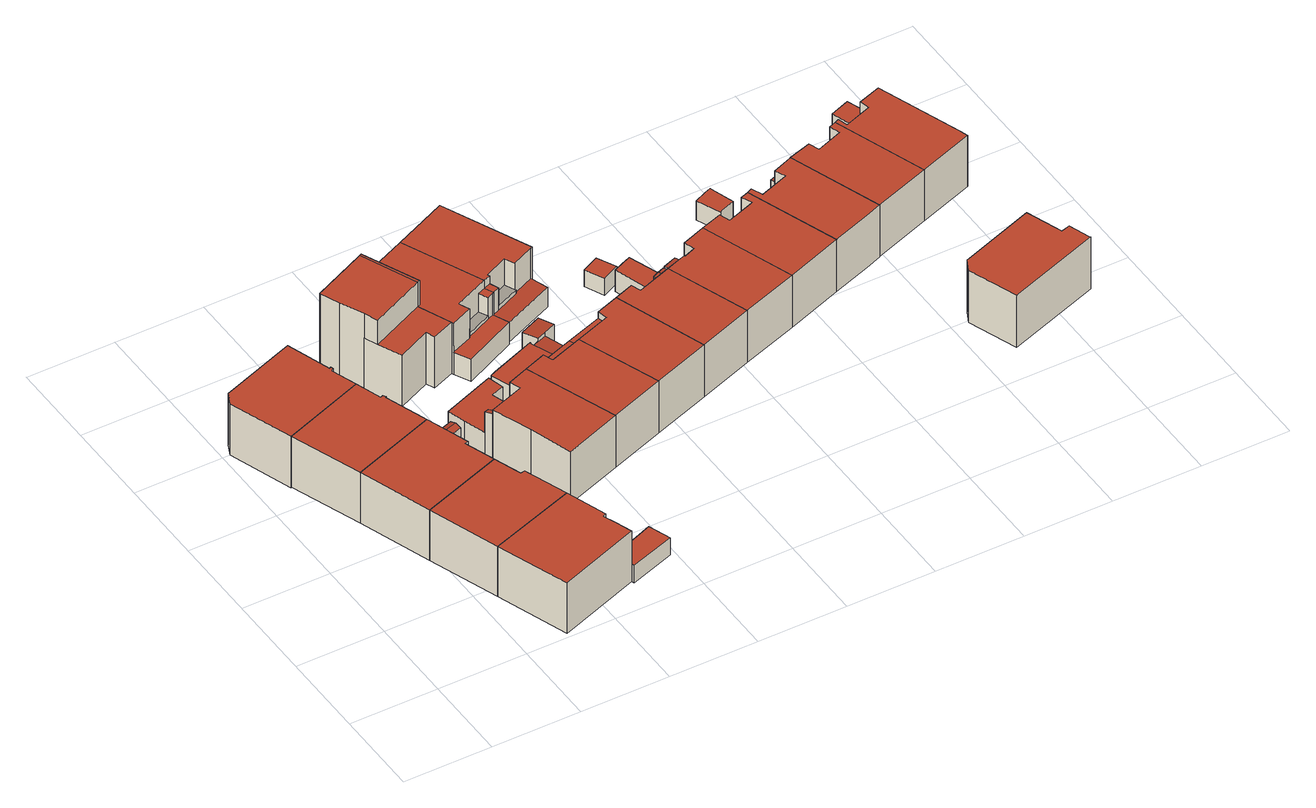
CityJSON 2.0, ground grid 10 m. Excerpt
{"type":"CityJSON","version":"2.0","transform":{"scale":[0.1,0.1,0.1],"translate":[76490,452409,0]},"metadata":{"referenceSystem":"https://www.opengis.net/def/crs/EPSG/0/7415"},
"CityObjects":{
"building1":{"type":"Building","attributes":{"Volume":572.4,"Dakoppervlakte":94.45,"Muuroppervlakte":250.88,"Vloeroppervlakte":102.53,"hoogte_Z_max_in_m_NAP":7.22,"GEB_DOEL":"kantoorfunctie,woonfunctie - woonfunctie","dateOfConstruction":"1923-01-01","measuredHeight":6.4},"geometry":[{"type":"Solid","lod":"2","boundaries":[[[[0,1,2,3,4,5,6,7,8,9]],[[10,11,12,13,14,15,16,17,18]],[[19,20,21,22,23,24]],[[1,0,18,17]],[[8,11,10,9]],[[8,7,12,11]],[[7,6,13,12]],[[24,14,13,6,5,19]],[[2,1,17,16,22]],[[4,3,21,20]],[[2,22,21,3]],[[20,19,5,4]],[[24,23,15,14]],[[15,23,22,16]],[[10,18,0,9]]]],"semantics":{"surfaces":[{"type":"GroundSurface"},{"type":"RoofSurface"},{"type":"WallSurface"}],"values":[[0,1,1,2,2,2,2,2,2,2,2,2,2,2,2]]}}]},
"building2":{"type":"Building","attributes":{"Volume":582.29,"Dakoppervlakte":87.05,"Muuroppervlakte":254.56,"Vloeroppervlakte":94.67,"hoogte_Z_max_in_m_NAP":7.22,"GEB_DOEL":"woonfunctie","dateOfConstruction":"1923-01-01","measuredHeight":6.42},"geometry":[{"type":"Solid","lod":"2","boundaries":[[[[25,26,0,9,8,27,28,29,30]],[[18,31,32,33,34,10]],[[35,36,37,38,39]],[[0,26,31,18]],[[25,32,31,26]],[[30,33,32,25]],[[30,29,35,34,33]],[[18,10,39,9,0]],[[29,28,36,35]],[[36,28,27,37]],[[27,8,38,37]],[[9,39,38,8]],[[34,35,39,10]]]],"semantics":{"surfaces":[{"type":"GroundSurface"},{"type":"RoofSurface"},{"type":"OuterFloorSurface"},{"type":"WallSurface"}],"values":[[0,1,2,3,3,3,3,3,3,3,3,3,3]]}}]},
"building3":{"type":"Building","attributes":{"Volume":551.97,"Dakoppervlakte":86.53,"Muuroppervlakte":240.65,"Vloeroppervlakte":86.53,"hoogte_Z_max_in_m_NAP":7.22,"GEB_DOEL":"winkelfunctie,woonfunctie - woonfunctie","dateOfConstruction":"1923-01-01","measuredHeight":6.38},"geometry":[{"type":"Solid","lod":"2","boundaries":[[[[40,41,26,25,42,43]],[[44,45,46,32,31,47]],[[40,44,47,41]],[[43,42,46,45]],[[25,32,46,42]],[[26,31,32,25]],[[43,45,44,40]],[[26,41,47,31]]]],"semantics":{"surfaces":[{"type":"GroundSurface"},{"type":"RoofSurface"},{"type":"WallSurface"}],"values":[[0,1,2,2,2,2,2,2]]}}]},
"building4":{"type":"Building","attributes":{"Volume":602.45,"Dakoppervlakte":98.77,"Muuroppervlakte":260.05,"Vloeroppervlakte":98.77,"hoogte_Z_max_in_m_NAP":7.22,"GEB_DOEL":"woonfunctie","dateOfConstruction":"1923-01-01","measuredHeight":6.53},"geometry":[{"type":"Solid","lod":"2","boundaries":[[[[48,49,50,51,52,53,54,55,56]],[[57,58,59,60,61,62,63,17,16]],[[64,65,66,67,22,68]],[[56,55,17,63]],[[51,50,60,59,65]],[[49,61,60,50]],[[48,62,61,49]],[[48,56,63,62]],[[53,68,22,54]],[[68,53,52,64]],[[52,51,65,64]],[[67,57,16,22]],[[67,66,58,57]],[[65,59,58,66]],[[17,55,54,22,16]]]],"semantics":{"surfaces":[{"type":"GroundSurface"},{"type":"RoofSurface"},{"type":"WallSurface"}],"values":[[0,1,1,2,2,2,2,2,2,2,2,2,2,2,2]]}}]},
"building5":{"type":"Building","attributes":{"Volume":583.46,"Dakoppervlakte":98.87,"Muuroppervlakte":271.16,"Vloeroppervlakte":99.58,"hoogte_Z_max_in_m_NAP":7.22,"GEB_DOEL":"woonfunctie","dateOfConstruction":"1923-01-01","measuredHeight":6.46},"geometry":[{"type":"Solid","lod":"2","boundaries":[[[[69,70,71,72,73,74,75,76,41,40,77,78,79]],[[80,81,44,47,82,83,84]],[[85,86,87,88,89,90,91]],[[82,76,75,90,83]],[[84,79,78,80]],[[77,40,44,81]],[[41,47,44,40]],[[82,47,41,76]],[[91,74,73,85]],[[85,73,72,86]],[[71,87,86,72]],[[87,71,70,88]],[[88,70,69,89]],[[90,75,74,91]],[[90,89,69,79,84,83]],[[78,77,81,80]]]],"semantics":{"surfaces":[{"type":"GroundSurface"},{"type":"RoofSurface"},{"type":"WallSurface"}],"values":[[0,1,1,2,2,2,2,2,2,2,2,2,2,2,2,2]]}}]},
"building6":{"type":"Building","attributes":{"Volume":4.62,"Dakoppervlakte":2.6,"Muuroppervlakte":11.6,"Vloeroppervlakte":3.99,"hoogte_Z_max_in_m_NAP":2.85,"GEB_DOEL":"onbekend","dateOfConstruction":"1923-01-01","measuredHeight":1.97},"geometry":[{"type":"Solid","lod":"2","boundaries":[[[[92,93,94,95,96,97]],[[98,99,100,101]],[[99,98,102,103]],[[97,96,101,100]],[[93,103,102,94]],[[99,103,93,92]],[[102,98,101,96,95,94]],[[92,97,100,99]]]],"semantics":{"surfaces":[{"type":"GroundSurface"},{"type":"RoofSurface"},{"type":"WallSurface"}],"values":[[0,1,1,2,2,2,2,2]]}}]},
"building7":{"type":"Building","attributes":{"Volume":595.02,"Dakoppervlakte":69.17,"Muuroppervlakte":313.69,"Vloeroppervlakte":69.17,"hoogte_Z_max_in_m_NAP":10.32,"GEB_DOEL":"woonfunctie","dateOfConstruction":"1925-01-01","measuredHeight":9.61},"geometry":[{"type":"Solid","lod":"2","boundaries":[[[[104,105,106,107,108,109,110,111,112,113]],[[114,115,116,117,118,119]],[[120,121,122,123,124,125]],[[126,115,114,105,104,113]],[[107,106,119,118]],[[105,114,119,106]],[[125,115,126,120]],[[127,121,120,126,113,112]],[[123,122,128,111,110,129]],[[116,124,123,129]],[[117,116,129,110,109,108]],[[112,111,128,122,121,127]],[[116,115,125,124]],[[108,107,118,117]]]],"semantics":{"surfaces":[{"type":"GroundSurface"},{"type":"RoofSurface"},{"type":"WallSurface"}],"values":[[0,1,1,2,2,2,2,2,2,2,2,2,2,2]]}}]},
"building8":{"type":"Building","attributes":{"Volume":543.51,"Dakoppervlakte":95,"Muuroppervlakte":274.63,"Vloeroppervlakte":99.42,"hoogte_Z_max_in_m_NAP":7.25,"GEB_DOEL":"woonfunctie","dateOfConstruction":"1923-01-01","measuredHeight":6.55},"geometry":[{"type":"Solid","lod":"2","boundaries":[[[[130,131,132,133,134,135,136,137,138,139,140,141,142]],[[143,144,145,146]],[[147,148,149,150,151,152,153,154,155]],[[156,157,158,159,160,161,162,163,164]],[[165,166,167,168]],[[152,151,133,132,161]],[[155,154,143,146,166,165,138,137,147]],[[147,137,136,148]],[[149,148,136,135]],[[133,151,150,134]],[[161,132,131,162]],[[131,130,163,162]],[[142,164,163,130]],[[142,141,156,164]],[[141,140,157,156]],[[139,158,157,140]],[[168,158,139,138,165]],[[166,146,145,167]],[[145,144,160,159]],[[168,167,145,159,158]],[[161,160,144,153,152]],[[143,154,153,144]],[[135,134,150,149]]]],"semantics":{"surfaces":[{"type":"GroundSurface"},{"type":"OuterFloorSurface"},{"type":"RoofSurface"},{"type":"WallSurface"}],"values":[[0,1,2,2,2,3,3,3,3,3,3,3,3,3,3,3,3,3,3,3,3,3,3]]}}]},
"building9":{"type":"Building","attributes":{"Volume":521.92,"Dakoppervlakte":85.48,"Muuroppervlakte":293.18,"Vloeroppervlakte":89.21,"hoogte_Z_max_in_m_NAP":10.32,"GEB_DOEL":"woonfunctie","dateOfConstruction":"1925-01-01","measuredHeight":9.6},"geometry":[{"type":"Solid","lod":"2","boundaries":[[[[169,170,171,172,173,174,175,176,105,104,113,177]],[[178,179,180,181]],[[182,183,184,185,186,115,114,187,188]],[[189,190,120,125]],[[191,192,193,194,195,196,197,198,199]],[[200,201,202,203,204]],[[169,184,183,204,170]],[[126,185,184,169,177,113]],[[105,114,115,126,113,104]],[[105,176,193,187,114]],[[185,126,120,190]],[[125,120,126,115]],[[189,186,185,190]],[[175,174,195,194]],[[195,174,173,196]],[[173,172,197,196]],[[176,175,194,193]],[[203,202,197,172,171]],[[203,171,170,204]],[[181,180,201,200]],[[198,180,179,199]],[[202,201,180,198,197]],[[183,182,178,181,200,204]],[[187,193,192,191,188]],[[199,179,178,182,188,191]],[[115,186,189,125]]]],"semantics":{"surfaces":[{"type":"GroundSurface"},{"type":"OuterFloorSurface"},{"type":"RoofSurface"},{"type":"WallSurface"}],"values":[[0,1,2,2,2,2,3,3,3,3,3,3,3,3,3,3,3,3,3,3,3,3,3,3,3,3]]}}]},
"building10":{"type":"Building","attributes":{"Volume":541.17,"Dakoppervlakte":97.89,"Muuroppervlakte":269.4,"Vloeroppervlakte":97.89,"hoogte_Z_max_in_m_NAP":7.25,"GEB_DOEL":"woonfunctie","dateOfConstruction":"1923-01-01","measuredHeight":6.57},"geometry":[{"type":"Solid","lod":"2","boundaries":[[[[205,206,207,208,209,210,211,212,213,214,215,216,134,133,217,218]],[[219,220,221,222,151,150]],[[223,224,225,226,227,228,229,230,231,232,233,234]],[[235,236,237,238]],[[220,219,216,215,238]],[[217,133,151,222,236,223]],[[133,134,150,151]],[[224,214,213,225]],[[213,212,226,225]],[[209,229,228,227,226,212,211,210]],[[231,230,229,209,208,207]],[[233,232,231,207,206,205]],[[218,234,233,205]],[[223,234,218,217]],[[215,214,224,235,238]],[[235,224,223,236]],[[238,237,221,220]],[[221,237,236,222]],[[216,219,150,134]]]],"semantics":{"surfaces":[{"type":"GroundSurface"},{"type":"RoofSurface"},{"type":"WallSurface"}],"values":[[0,1,1,1,2,2,2,2,2,2,2,2,2,2,2,2,2,2,2]]}}]},
"building11":{"type":"Building","attributes":{"Volume":11.52,"Dakoppervlakte":5.12,"Muuroppervlakte":20.57,"Vloeroppervlakte":5.1,"hoogte_Z_max_in_m_NAP":3.18,"GEB_DOEL":"onbekend","dateOfConstruction":"2015-01-01","measuredHeight":2.35},"geometry":[{"type":"Solid","lod":"2","boundaries":[[[[239,240,241,242,243]],[[244,245,246,247,248]],[[239,245,244,240]],[[245,239,243,246]],[[247,246,243,242]],[[247,242,241,248]],[[241,240,244,248]]]],"semantics":{"surfaces":[{"type":"GroundSurface"},{"type":"RoofSurface"},{"type":"WallSurface"}],"values":[[0,1,2,2,2,2,2]]}}]},
"building12":{"type":"Building","attributes":{"Volume":491.64,"Dakoppervlakte":80.63,"Muuroppervlakte":244.62,"Vloeroppervlakte":84.28,"hoogte_Z_max_in_m_NAP":7.22,"GEB_DOEL":"woonfunctie","dateOfConstruction":"1925-01-01","measuredHeight":6.55},"geometry":[{"type":"Solid","lod":"2","boundaries":[[[[249,250,251,173,172,171,170,169,252]],[[253,254,255,256,257,258]],[[184,183,259,260,261,262,263,264,265]],[[266,267,268,269,270,271,272,273]],[[274,275,204,203]],[[265,252,169,184]],[[169,170,204,183,184]],[[250,249,264,263,268]],[[264,249,252,265]],[[268,267,251,250]],[[172,273,272,171]],[[266,273,172,173]],[[203,204,170,171,272]],[[257,275,274,258]],[[253,270,269,254]],[[253,258,271,270]],[[274,203,272,271,258]],[[183,204,275,259]],[[259,275,257,256,260]],[[261,260,256,255]],[[261,255,254,262]],[[262,254,269,268,263]],[[173,251,267,266]]]],"semantics":{"surfaces":[{"type":"GroundSurface"},{"type":"OuterFloorSurface"},{"type":"RoofSurface"},{"type":"WallSurface"}],"values":[[0,1,2,2,2,3,3,3,3,3,3,3,3,3,3,3,3,3,3,3,3,3,3]]}}]},
"building13":{"type":"Building","attributes":{"Volume":531.62,"Dakoppervlakte":91.42,"Muuroppervlakte":257.46,"Vloeroppervlakte":91.41,"hoogte_Z_max_in_m_NAP":7.25,"GEB_DOEL":"woonfunctie","dateOfConstruction":"1923-01-01","measuredHeight":6.51},"geometry":[{"type":"Solid","lod":"2","boundaries":[[[[276,277,278,279,280,281,282,216,215,214,213,212,211,210,283]],[[219,284,285,286,287,220]],[[224,288,289,290,291,292,227,226,225]],[[238,293,294,235]],[[295,296,297,298,299]],[[284,282,281,285]],[[219,220,238,215,216]],[[282,284,219,216]],[[290,289,280,279]],[[278,291,290,279]],[[278,277,298,292,291]],[[212,213,225,226]],[[213,214,224,225]],[[214,215,238,235,224]],[[224,235,294,288]],[[298,277,276,299]],[[295,299,276,283]],[[296,295,283,210]],[[297,296,210,211]],[[227,292,298,297]],[[285,281,280,289,288,294,286]],[[286,294,293,287]],[[220,287,293,238]],[[226,227,297,211,212]]]],"semantics":{"surfaces":[{"type":"GroundSurface"},{"type":"RoofSurface"},{"type":"WallSurface"}],"values":[[0,1,1,1,1,2,2,2,2,2,2,2,2,2,2,2,2,2,2,2,2,2,2,2]]}}]},
"building14":{"type":"Building","attributes":{"Volume":463.35,"Dakoppervlakte":71.25,"Muuroppervlakte":236.19,"Vloeroppervlakte":74.92,"hoogte_Z_max_in_m_NAP":7.25,"GEB_DOEL":"woonfunctie","dateOfConstruction":"1923-01-01","measuredHeight":6.52},"geometry":[{"type":"Solid","lod":"2","boundaries":[[[[300,301,302,282,281,303,304,305]],[[306,307,308,309]],[[310,311,312,313,285,284]],[[314,315,316,317,318]],[[319,320,321,322]],[[281,282,284,285]],[[282,302,310,284]],[[303,281,285,313,307,315]],[[300,305,318,317]],[[305,304,314,318]],[[303,315,314,304]],[[301,300,317,319,322]],[[320,319,317,316,306]],[[316,315,307,306]],[[321,320,306,309]],[[322,321,309,308,312,311]],[[312,308,307,313]],[[311,310,302,301,322]]]],"semantics":{"surfaces":[{"type":"GroundSurface"},{"type":"OuterFloorSurface"},{"type":"RoofSurface"},{"type":"WallSurface"}],"values":[[0,1,2,2,2,3,3,3,3,3,3,3,3,3,3,3,3,3]]}}]},
"building15":{"type":"Building","attributes":{"Volume":11.05,"Dakoppervlakte":5.25,"Muuroppervlakte":19.34,"Vloeroppervlakte":5.25,"hoogte_Z_max_in_m_NAP":2.89,"GEB_DOEL":"onbekend","dateOfConstruction":"1925-01-01","measuredHeight":2.16},"geometry":[{"type":"Solid","lod":"2","boundaries":[[[[323,324,325,326]],[[327,328,329,330]],[[326,330,329,323]],[[330,326,325,327]],[[324,328,327,325]],[[324,323,329,328]]]],"semantics":{"surfaces":[{"type":"GroundSurface"},{"type":"RoofSurface"},{"type":"WallSurface"}],"values":[[0,1,2,2,2,2]]}}]},
"building16":{"type":"Building","attributes":{"Volume":506.87,"Dakoppervlakte":85.88,"Muuroppervlakte":275.96,"Vloeroppervlakte":85.84,"hoogte_Z_max_in_m_NAP":7.25,"GEB_DOEL":"woonfunctie","dateOfConstruction":"1923-01-01","measuredHeight":6.52},"geometry":[{"type":"Solid","lod":"2","boundaries":[[[[331,302,301,300,305,332,333,334,335,336,337,338,339,340,341]],[[342,343,344,345,346,311,310,347]],[[348,349,350,351,352,353,354,355,356]],[[357,358,359,360]],[[319,322,361,362,363]],[[331,341,342,347]],[[341,340,343,342]],[[343,340,339,344]],[[339,338,345,344]],[[346,345,338,337,360]],[[322,301,302,310,311]],[[353,305,300,354]],[[348,336,335,349]],[[351,333,332,352]],[[353,352,332,305]],[[337,336,348,357,360]],[[300,301,322,319,354]],[[358,362,361,359]],[[358,357,348,356,362]],[[355,354,319,363]],[[356,355,363,362]],[[322,311,346,360,359,361]],[[331,347,310,302]],[[349,335,334,333,351,350]]]],"semantics":{"surfaces":[{"type":"GroundSurface"},{"type":"RoofSurface"},{"type":"WallSurface"}],"values":[[0,1,1,1,1,2,2,2,2,2,2,2,2,2,2,2,2,2,2,2,2,2,2,2]]}}]},
"building17":{"type":"Building","attributes":{"Volume":463.94,"Dakoppervlakte":71.07,"Muuroppervlakte":250.52,"Vloeroppervlakte":71.07,"hoogte_Z_max_in_m_NAP":7.25,"GEB_DOEL":"woonfunctie","dateOfConstruction":"1923-01-01","measuredHeight":6.53},"geometry":[{"type":"Solid","lod":"2","boundaries":[[[[364,331,341,365,366,367,368,369]],[[370,342,347,371,372,373,374,375]],[[341,331,347,342]],[[331,364,371,347]],[[364,369,372,371]],[[369,368,373,372]],[[368,367,374,373]],[[367,366,375,374]],[[366,365,370,375]],[[341,342,370,365]]]],"semantics":{"surfaces":[{"type":"GroundSurface"},{"type":"RoofSurface"},{"type":"WallSurface"}],"values":[[0,1,2,2,2,2,2,2,2,2]]}}]},
"building18":{"type":"Building","attributes":{"Volume":14.98,"Dakoppervlakte":6.27,"Muuroppervlakte":24.21,"Vloeroppervlakte":6.27,"hoogte_Z_max_in_m_NAP":3.19,"GEB_DOEL":"onbekend","dateOfConstruction":"1923-01-01","measuredHeight":2.39},"geometry":[{"type":"Solid","lod":"2","boundaries":[[[[376,377,378,379,380,381,382]],[[383,384,385,386,387,388,389]],[[378,377,385,384]],[[389,388,387,382,381,380]],[[379,383,389,380]],[[379,378,384,383]],[[377,376,382,387,386,385]]]],"semantics":{"surfaces":[{"type":"GroundSurface"},{"type":"RoofSurface"},{"type":"WallSurface"}],"values":[[0,1,2,2,2,2,2]]}}]},
"building19":{"type":"Building","attributes":{"Volume":450.76,"Dakoppervlakte":69.04,"Muuroppervlakte":248.38,"Vloeroppervlakte":69.04,"hoogte_Z_max_in_m_NAP":7.25,"GEB_DOEL":"woonfunctie","dateOfConstruction":"1923-01-01","measuredHeight":6.53},"geometry":[{"type":"Solid","lod":"2","boundaries":[[[[390,364,369,391,392,393,394,395,396,397]],[[398,399,400,401,402,403,404,372,371,405]],[[369,364,371,372]],[[371,364,390,397,398,405]],[[397,396,399,398]],[[401,400,399,396,395,394]],[[402,401,394,393]],[[403,402,393,392]],[[392,391,404,403]],[[369,372,404,391]]]],"semantics":{"surfaces":[{"type":"GroundSurface"},{"type":"RoofSurface"},{"type":"WallSurface"}],"values":[[0,1,2,2,2,2,2,2,2,2]]}}]},
"building20":{"type":"Building","attributes":{"Volume":470.25,"Dakoppervlakte":75.47,"Muuroppervlakte":261.4,"Vloeroppervlakte":87.53,"hoogte_Z_max_in_m_NAP":7.25,"GEB_DOEL":"woonfunctie","dateOfConstruction":"1923-01-01","measuredHeight":6.5},"geometry":[{"type":"Solid","lod":"2","boundaries":[[[[406,407,408,409,410,411,412,413,414,415,416,417,418]],[[419,420,421,422,423,424,399,398,425]],[[426,427,428,429,430]],[[412,411,398,399,429]],[[425,410,409,419]],[[409,408,420,419]],[[420,408,407,421]],[[407,406,422,421]],[[418,423,422,406]],[[424,423,418,417,430,429,399]],[[426,415,414,427]],[[427,414,413,428]],[[413,412,429,428]],[[411,410,425,398]],[[415,426,430,417,416]]]],"semantics":{"surfaces":[{"type":"GroundSurface"},{"type":"RoofSurface"},{"type":"WallSurface"}],"values":[[0,1,1,2,2,2,2,2,2,2,2,2,2,2,2]]}}]},
"building21":{"type":"Building","attributes":{"Volume":489,"Dakoppervlakte":74.63,"Muuroppervlakte":236.41,"Vloeroppervlakte":74.63,"hoogte_Z_max_in_m_NAP":7.2,"GEB_DOEL":"woonfunctie","dateOfConstruction":"1923-01-01","measuredHeight":6.55},"geometry":[{"type":"Solid","lod":"2","boundaries":[[[[431,432,433,434,435,436,437,438]],[[439,440,441,442,443,444,445,446]],[[432,431,445,444]],[[431,438,446,445]],[[436,435,441,440]],[[435,434,442,441]],[[434,433,443,442]],[[432,444,443,433]],[[446,438,437,436,440,439]]]],"semantics":{"surfaces":[{"type":"GroundSurface"},{"type":"RoofSurface"},{"type":"WallSurface"}],"values":[[0,1,2,2,2,2,2,2,2]]}}]},
"building22":{"type":"Building","attributes":{"Volume":489.73,"Dakoppervlakte":79.32,"Muuroppervlakte":257.74,"Vloeroppervlakte":82.9,"hoogte_Z_max_in_m_NAP":7.25,"GEB_DOEL":"woonfunctie","dateOfConstruction":"1923-01-01","measuredHeight":6.47},"geometry":[{"type":"Solid","lod":"2","boundaries":[[[[447,410,409,448,449,450,451,452,453,454]],[[455,456,457,458]],[[459,460,461,462,463,464,465,419,425]],[[466,467,468,469]],[[409,410,425,419]],[[459,447,454,460]],[[461,460,454,453,466]],[[448,409,419,465,457]],[[449,448,457,456]],[[462,456,455,463]],[[458,464,463,455]],[[457,465,464,458]],[[466,453,452,467]],[[467,452,451,468]],[[468,451,450,469]],[[466,469,450,449,456,462,461]],[[425,410,447,459]]]],"semantics":{"surfaces":[{"type":"GroundSurface"},{"type":"OuterFloorSurface"},{"type":"RoofSurface"},{"type":"WallSurface"}],"values":[[0,1,2,2,3,3,3,3,3,3,3,3,3,3,3,3,3]]}}]}
},
"vertices":[
[62,247,8],[33,327,8],[127,361,8],[150,369,8],[161,338,8],[141,332,8],[142,330,8],[141,329,8],[156,286,8],[158,281,8],[158,281,72],[156,286,72],[141,329,72],[142,330,72],[140,333,72],[137,332,72],[127,361,72],[33,327,72],[62,247,72],[141,332,32],[161,338,30],[150,369,30],[127,361,33],[137,332,33],[140,333,32],
[183,197,8],[91,165,8],[169,291,8],[187,237,8],[175,232,8],[171,231,8],[91,165,72],[183,197,72],[171,231,72],[175,232,72],[175,232,39],[187,237,39],[169,291,39],[156,286,39],[158,281,39],
[217,118,8],[119,85,8],[194,166,8],[199,167,8],[217,118,72],[199,167,72],[194,166,72],[119,85,72],
[14,413,7],[100,444,7],[117,394,7],[119,395,7],[145,404,7],[156,371,7],[127,361,7],[33,327,7],[8,399,7],[117,390,72],[120,392,72],[119,395,72],[117,394,72],[100,444,72],[14,413,72],[8,399,72],[145,404,33],[119,395,33],[120,392,33],[117,390,33],[156,371,33],
[235,52,8],[249,57,8],[247,62,8],[284,76,8],[293,51,8],[242,34,8],[241,37,8],[148,4,8],[233,72,8],[229,70,8],[234,57,8],[229,70,72],[233,72,72],[148,4,72],[241,37,72],[234,57,72],[293,51,30],[284,76,30],[247,62,30],[249,57,30],[235,52,30],[241,37,30],[242,34,30],
[187,299,9],[185,305,9],[203,311,9],[205,305,9],[207,299,9],[189,293,9],[205,305,29],[187,299,29],[189,293,26],[207,299,26],[203,311,27],[185,305,27],
[237,428,7],[253,391,7],[228,381,7],[224,391,7],[187,374,7],[175,400,7],[169,415,7],[157,441,7],[148,463,7],[210,491,7],[253,391,72],[237,428,72],[175,400,72],[187,374,72],[224,391,72],[228,381,72],[210,491,103],[148,463,103],[157,441,103],[169,415,103],[175,400,103],[237,428,103],[210,491,72],[148,463,72],[157,441,72],[169,415,72],
[268,321,7],[253,316,7],[262,288,7],[278,294,7],[316,190,7],[251,167,7],[235,215,7],[219,259,7],[222,260,7],[218,272,7],[210,297,7],[204,317,7],[263,339,7],[259,273,41],[254,285,41],[223,274,41],[228,262,41],[219,259,73],[235,215,73],[251,167,73],[316,190,73],[278,294,73],[262,288,73],[254,285,73],[259,273,73],[222,260,73],[204,317,35],[210,297,35],[218,272,35],[223,274,35],[254,285,35],[262,288,35],[253,316,35],[268,321,35],[263,339,35],[222,260,65],[228,262,65],[223,274,61],[218,272,61],
[272,518,7],[312,428,7],[317,418,7],[315,417,7],[322,401,7],[323,399,7],[263,371,7],[254,389,7],[212,492,7],[273,411,39],[277,400,39],[308,414,39],[303,424,39],[273,411,72],[312,428,72],[272,518,72],[212,492,72],[240,429,72],[254,389,72],[278,399,72],[240,429,103],[212,492,103],[278,399,35],[255,390,35],[254,389,35],[263,371,35],[323,399,35],[322,401,35],[315,417,35],[308,414,35],[277,400,35],[303,424,62],[308,414,62],[315,417,62],[317,418,62],[312,428,62],
[276,320,7],[268,341,7],[268,342,7],[274,345,7],[325,364,7],[325,362,7],[337,333,7],[338,331,7],[335,330,7],[340,316,7],[344,305,7],[378,212,7],[303,303,7],[294,325,7],[378,212,73],[344,305,73],[307,292,73],[303,303,73],[303,303,34],[340,316,34],[335,330,34],[338,331,34],[337,333,34],[325,362,34],[325,364,34],[274,345,34],[268,342,34],[268,341,34],[276,320,34],[294,325,34],[340,316,65],[303,303,65],[307,292,65],[344,305,65],
[329,385,8],[353,395,8],[360,377,8],[346,371,8],[336,367,8],[353,395,30],[329,385,30],[336,367,32],[346,371,32],[360,377,32],
[377,446,7],[375,445,7],[383,427,7],[333,545,7],[351,433,39],[350,434,39],[345,445,39],[319,433,39],[320,431,39],[324,421,39],[320,431,72],[319,433,72],[345,445,72],[350,434,72],[375,445,72],[377,446,72],[333,545,72],[322,401,32],[383,427,32],[375,445,34],[350,434,34],[351,433,34],[324,421,34],[317,418,34],[315,417,34],[324,421,62],[320,431,62],
[346,371,7],[357,340,7],[358,339,7],[378,346,7],[384,331,7],[407,339,7],[443,235,7],[336,367,7],[443,235,73],[407,339,73],[381,330,73],[384,319,73],[381,330,34],[384,331,34],[378,346,34],[358,339,34],[357,340,34],[384,319,65],[381,330,65],[336,367,29],[325,362,29],[337,333,29],[357,340,28],[346,371,28],
[468,361,7],[472,350,7],[505,257,7],[429,347,7],[427,353,7],[465,368,7],[461,358,40],[429,347,40],[433,336,40],[465,347,40],[505,257,73],[472,350,73],[433,336,73],[429,347,73],[427,353,29],[429,347,31],[461,358,31],[468,361,31],[465,368,28],[468,361,62],[461,358,62],[465,347,62],[472,350,62],
[448,444,7],[458,422,7],[439,413,7],[429,435,7],[439,413,29],[458,422,29],[448,444,28],[429,435,28],
[569,279,7],[466,368,7],[451,413,7],[462,418,7],[472,422,7],[491,369,7],[495,358,7],[496,357,7],[509,362,7],[505,374,7],[532,384,7],[532,384,73],[505,374,73],[509,362,73],[496,357,73],[495,358,73],[569,279,73],[491,369,34],[472,422,34],[462,418,34],[451,413,34],[466,368,34],[465,368,34],[468,361,34],[475,364,34],[476,363,34],[491,369,64],[476,363,64],[479,353,66],[495,358,66],[479,353,63],[476,363,62],[475,364,62],
[633,302,7],[556,392,7],[560,380,7],[592,391,7],[587,403,7],[596,406,7],[556,392,73],[633,302,73],[596,406,73],[587,403,73],[592,391,73],[560,380,73],
[586,437,8],[583,435,8],[572,462,8],[585,468,8],[593,471,8],[593,470,8],[602,443,8],[585,468,32],[572,462,32],[583,435,32],[586,437,32],[602,443,32],[593,470,32],[593,471,32],
[677,317,7],[602,409,7],[607,396,7],[640,408,7],[635,420,7],[657,428,7],[658,429,7],[695,324,7],[695,324,73],[658,429,73],[657,428,73],[635,420,73],[640,408,73],[607,396,73],[602,409,73],[677,317,73],
[688,425,8],[718,436,8],[714,448,8],[722,451,8],[759,346,8],[695,324,8],[658,429,8],[657,428,8],[648,449,8],[670,457,8],[672,453,8],[678,435,8],[684,437,8],[722,451,73],[714,448,73],[718,436,73],[688,425,73],[684,437,73],[678,435,73],[759,346,73],[670,457,34],[648,449,34],[657,428,34],[658,429,34],[678,435,34],
[739,142,6],[719,198,6],[726,212,6],[811,242,6],[826,201,6],[836,204,6],[844,181,6],[845,179,6],[844,181,72],[836,204,72],[826,201,72],[811,242,72],[726,212,72],[719,198,72],[739,142,72],[845,179,72],
[821,368,8],[727,453,8],[758,464,8],[761,465,8],[749,501,8],[771,509,8],[784,473,8],[818,378,8],[761,453,39],[758,464,39],[727,453,39],[730,442,39],[821,368,73],[818,378,73],[784,473,73],[758,464,73],[761,453,73],[730,442,73],[727,453,73],[784,473,35],[771,509,35],[749,501,35],[761,465,35]
]}
